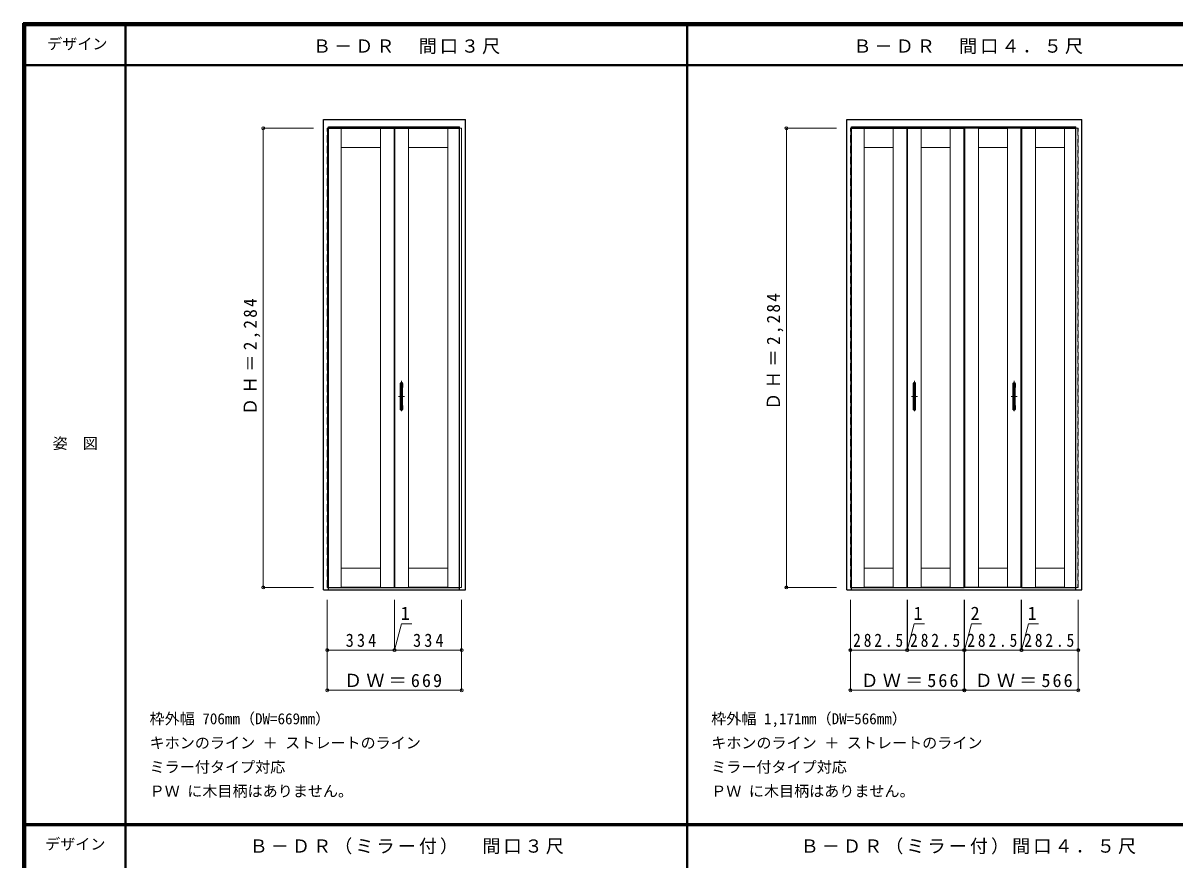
# Model space of a CAD drawing. Units: millimetres, scale not verified. Extents: x -6000 to 5700, y -4307 to 4175.
# Drawn here: x -6000 to -267, y 12 to 4175 of the extents above; entities that cross this region are included whole.
import ezdxf
from ezdxf.enums import TextEntityAlignment as Align

# ---------------------------------------------------------------- set-up
doc = ezdxf.new("R2010")
doc.units = ezdxf.units.MM
doc.header["$LTSCALE"] = 30
doc.header["$PDMODE"] = 32
doc.header["$PDSIZE"] = 15
doc.linetypes.add('CHAIN1', pattern=[8, 5, -1, 1, -1])
doc.linetypes.add('DASHED1', pattern=[1.8, 1.2, -0.6])
for name, color, linetype, lineweight in [('0-1_通り芯', 4, 'CHAIN1', 9), ('0-2_扉', 3, 'Continuous', 25), ('0-3_仕上げ', 7, 'Continuous', 18), ('0-4_枠', 3, 'Continuous', 25), ('0-7_取手', 7, 'Continuous', 18), ('0-B_寸法', 7, 'Continuous', 9), ('F-1_枠', 6, 'Continuous', 40), ('F-A_文字', 7, 'Continuous', 18)]:
    doc.layers.add(name, color=color, linetype=linetype, lineweight=lineweight)
doc.layers.add('0-8', color=7, linetype='Continuous')
doc.layers.add('0-A_文字', color=7, linetype='Continuous')
doc.styles.add('ＭＳ ゴシック', font='')
doc.styles.get('ＭＳ ゴシック').set_extended_font_data('MS Gothic')

msp = doc.modelspace()

# ---------------------------------------------------------------- linework, layer by layer
at = {"layer": '0-1_通り芯'}
for p, q in [((-4116, 2394.5), (-4116, 2240.5)), ((-1563.77, 2394.5), (-1563.77, 2240.5)), ((-1066.77, 2394.5), (-1066.77, 2240.5)), ((-4101, 2317.5), (-4131, 2317.5)), ((-1548.77, 2317.5), (-1578.77, 2317.5)), ((-1081.77, 2317.5), (-1051.77, 2317.5))]:
    msp.add_line(p, q, dxfattribs=at)
at = {"layer": '0-2_扉', "color": 4, "linetype": 'DASHED1', "lineweight": 9}
for p, q in [((-4486, 1367.5), (-4486, 3651.5)), ((-4480.5, 3651.5), (-4486, 3651.5)), ((-3828.5, 3651.5), (-3817, 3651.5)), ((-3817, 1367.5), (-3817, 3651.5)), ((-1882.27, 1367.5), (-1882.27, 3651.5)), ((-1876.77, 3651.5), (-1882.27, 3651.5)), ((-759.77, 3651.5), (-748.27, 3651.5)), ((-748.27, 1367.5), (-748.27, 3651.5)), ((-4480.5, 1367.5), (-4486, 1367.5)), ((-3828.5, 1367.5), (-3817, 1367.5)), ((-1876.77, 1367.5), (-1882.27, 1367.5)), ((-759.77, 1367.5), (-748.27, 1367.5))]:
    msp.add_line(p, q, dxfattribs=at)
at = {"layer": '0-2_扉'}
for p, q in [((-4480.5, 3651.5), (-4152, 3651.5)), ((-4152, 1367.5), (-4152, 3651.5)), ((-4151, 1367.5), (-4151, 3651.5)), ((-4151, 3651.5), (-3828.5, 3651.5)), ((-1876.77, 3651.5), (-1599.77, 3651.5)), ((-1599.77, 1367.5), (-1599.77, 3651.5)), ((-1598.77, 3651.5), (-1316.27, 3651.5)), ((-1598.77, 1367.5), (-1598.77, 3651.5)), ((-1316.27, 1367.5), (-1316.27, 3651.5)), ((-1031.77, 3651.5), (-1314.27, 3651.5)), ((-1031.77, 1367.5), (-1031.77, 3651.5)), ((-1030.77, 1367.5), (-1030.77, 3651.5)), ((-1030.77, 3651.5), (-759.77, 3651.5)), ((-4480.5, 1367.5), (-4152, 1367.5)), ((-4151, 1367.5), (-3828.5, 1367.5)), ((-1876.77, 1367.5), (-1599.77, 1367.5)), ((-1598.77, 1367.5), (-1316.27, 1367.5)), ((-1030.77, 1367.5), (-759.77, 1367.5))]:
    msp.add_line(p, q, dxfattribs=at)
msp.add_lwpolyline([(-1031.77, 1367.5), (-1314.27, 1367.5), (-1314.27, 3651.5)], dxfattribs=at)
at = {"layer": '0-3_仕上げ', "linetype": 'DASHED1'}
for p, q in [((-4484.59, 3651.5), (-4484.59, 1367.5)), ((-3818.41, 3651.5), (-3818.41, 1367.5)), ((-1880.86, 3651.5), (-1880.86, 1367.5)), ((-749.69, 3651.5), (-749.69, 1367.5))]:
    msp.add_line(p, q, dxfattribs=at)
at = {"layer": '0-3_仕上げ'}
for p, q in [((-4417, 3651.5), (-4417, 1367.5)), ((-4417, 3650.09), (-4221, 3650.09)), ((-4221, 1367.5), (-4221, 3651.5)), ((-4153.41, 3651.5), (-4153.41, 1367.5)), ((-4149.59, 3651.5), (-4149.59, 1367.5)), ((-4082, 3651.5), (-4082, 1367.5)), ((-4082, 3650.09), (-3886, 3650.09)), ((-3886, 1367.5), (-3886, 3651.5)), ((-1813.27, 3651.5), (-1813.27, 1367.5)), ((-1813.27, 3650.09), (-1668.77, 3650.09)), ((-1668.77, 1367.5), (-1668.77, 3651.5)), ((-1601.19, 3651.5), (-1601.19, 1367.5)), ((-1597.36, 3651.5), (-1597.36, 1367.5)), ((-1529.77, 3651.5), (-1529.77, 1367.5)), ((-1529.77, 3650.09), (-1385.27, 3650.09)), ((-1385.27, 1367.5), (-1385.27, 3651.5)), ((-1317.69, 3651.5), (-1317.69, 1367.5)), ((-1312.86, 3651.5), (-1312.86, 1367.5)), ((-1245.27, 3651.5), (-1245.27, 1367.5)), ((-1245.27, 3650.09), (-1100.77, 3650.09)), ((-1100.77, 1367.5), (-1100.77, 3651.5)), ((-1033.19, 3651.5), (-1033.19, 1367.5)), ((-1029.36, 3651.5), (-1029.36, 1367.5)), ((-961.77, 3651.5), (-961.77, 1367.5)), ((-961.77, 3650.09), (-817.27, 3650.09)), ((-817.27, 1367.5), (-817.27, 3651.5)), ((-4221, 3555.5), (-4417, 3555.5)), ((-3886, 3555.5), (-4082, 3555.5)), ((-1668.77, 3555.5), (-1813.27, 3555.5)), ((-1385.27, 3555.5), (-1529.77, 3555.5)), ((-1100.77, 3555.5), (-1245.27, 3555.5)), ((-817.27, 3555.5), (-961.77, 3555.5)), ((-4417, 1463.5), (-4221, 1463.5)), ((-4082, 1463.5), (-3886, 1463.5)), ((-1813.27, 1463.5), (-1668.77, 1463.5)), ((-1529.77, 1463.5), (-1385.27, 1463.5)), ((-1245.27, 1463.5), (-1100.77, 1463.5)), ((-961.77, 1463.5), (-817.27, 1463.5)), ((-4417, 1368.91), (-4221, 1368.91)), ((-4082, 1368.91), (-3886, 1368.91)), ((-1813.27, 1368.91), (-1668.77, 1368.91)), ((-1529.77, 1368.91), (-1385.27, 1368.91)), ((-1245.27, 1368.91), (-1100.77, 1368.91)), ((-961.77, 1368.91), (-817.27, 1368.91))]:
    msp.add_line(p, q, dxfattribs=at)
at = {"layer": '0-4_枠'}
for p, q in [((-4504.5, 1356), (-4504.5, 3695)), ((-4504.5, 3695), (-3798.5, 3695)), ((-3798.5, 1356), (-3798.5, 3695)), ((-1900.77, 1356), (-1900.77, 3695)), ((-1900.77, 3695), (-729.77, 3695)), ((-729.77, 1356), (-729.77, 3695)), ((-4480.5, 1356), (-4480.5, 3659)), ((-4480.5, 3659), (-3828.5, 3659)), ((-3828.5, 1356), (-3828.5, 3659)), ((-1876.77, 1356), (-1876.77, 3659)), ((-1876.77, 3659), (-759.77, 3659)), ((-759.77, 1356), (-759.77, 3659)), ((-4504.5, 1356), (-3798.5, 1356)), ((-1900.77, 1356), (-729.77, 1356))]:
    msp.add_line(p, q, dxfattribs=at)
at = {"layer": '0-7_取手'}
for p, q in [((-4122, 2363.5), (-4122, 2381.5)), ((-4110, 2363.5), (-4110, 2381.5)), ((-1569.77, 2363.5), (-1569.77, 2381.5)), ((-1557.77, 2363.5), (-1557.77, 2381.5)), ((-1072.77, 2363.5), (-1072.77, 2381.5)), ((-1060.77, 2363.5), (-1060.77, 2381.5)), ((-4122, 2253.5), (-4122, 2271.5)), ((-4110, 2253.5), (-4110, 2271.5)), ((-1569.77, 2253.5), (-1569.77, 2271.5)), ((-1557.77, 2253.5), (-1557.77, 2271.5)), ((-1072.77, 2253.5), (-1072.77, 2271.5)), ((-1060.77, 2253.5), (-1060.77, 2271.5))]:
    msp.add_line(p, q, dxfattribs=at)
at = {"layer": '0-7_取手', "color": 3, "lineweight": 25}
for p, q in [((-4121, 2251.5), (-4121, 2383.5)), ((-4112, 2384.5), (-4120, 2384.5)), ((-4111, 2251.5), (-4111, 2383.5)), ((-1568.77, 2251.5), (-1568.77, 2383.5)), ((-1559.77, 2384.5), (-1567.77, 2384.5)), ((-1558.77, 2251.5), (-1558.77, 2383.5)), ((-1071.77, 2251.5), (-1071.77, 2383.5)), ((-1070.77, 2384.5), (-1062.77, 2384.5)), ((-1061.77, 2251.5), (-1061.77, 2383.5)), ((-4120, 2250.5), (-4112, 2250.5)), ((-1567.77, 2250.5), (-1559.77, 2250.5)), ((-1062.77, 2250.5), (-1070.77, 2250.5))]:
    msp.add_line(p, q, dxfattribs=at)
at = {"layer": '0-7_取手'}
for centre, start, end in [((-4121, 2381.5), 90, 180), ((-4121, 2363.5), 180, 270), ((-4111, 2381.5), 0, 90), ((-4111, 2363.5), 270, 0), ((-1568.77, 2381.5), 90, 180), ((-1568.77, 2363.5), 180, 270), ((-1558.77, 2381.5), 0, 90), ((-1558.77, 2363.5), 270, 0), ((-1071.77, 2381.5), 90, 180), ((-1071.77, 2363.5), 180, 270), ((-1061.77, 2381.5), 0, 90), ((-1061.77, 2363.5), 270, 0), ((-4121, 2271.5), 90, 180), ((-4121, 2253.5), 180, 270), ((-4111, 2271.5), 0, 90), ((-4111, 2253.5), 270, 0), ((-1568.77, 2271.5), 90, 180), ((-1568.77, 2253.5), 180, 270), ((-1558.77, 2271.5), 0, 90), ((-1558.77, 2253.5), 270, 0), ((-1071.77, 2271.5), 90, 180), ((-1071.77, 2253.5), 180, 270), ((-1061.77, 2271.5), 0, 90), ((-1061.77, 2253.5), 270, 0)]:
    msp.add_arc(centre, 1, start, end, dxfattribs=at)
at = {"layer": '0-7_取手', "color": 3, "lineweight": 25}
for centre, start, end in [((-4120, 2383.5), 90, 180), ((-4112, 2383.5), 0, 90), ((-1567.77, 2383.5), 90, 180), ((-1559.77, 2383.5), 0, 90), ((-1070.77, 2383.5), 90, 180), ((-1062.77, 2383.5), 0, 90), ((-4120, 2251.5), 180, 270), ((-4112, 2251.5), 270, 0), ((-1567.77, 2251.5), 180, 270), ((-1559.77, 2251.5), 270, 0), ((-1070.77, 2251.5), 180, 270), ((-1062.77, 2251.5), 270, 0)]:
    msp.add_arc(centre, 1, start, end, dxfattribs=at)
at = {"layer": '0-B_寸法', "color": 4}
for p, q in [((-4804.5, 3651.5), (-4554.5, 3651.5)), ((-4804.5, 3651.5), (-4804.5, 1367.5)), ((-2200.77, 3651.5), (-2200.77, 1367.5)), ((-2200.77, 3651.5), (-1950.77, 3651.5)), ((-4804.5, 1367.5), (-4554.5, 1367.5)), ((-2200.77, 1367.5), (-1950.77, 1367.5)), ((-4486, 856), (-4486, 1306)), ((-4152, 1056), (-4152, 1306)), ((-3817, 856), (-3817, 1306)), ((-1882.27, 856), (-1882.27, 1306)), ((-1599.77, 1056), (-1599.77, 1306)), ((-1316.27, 856), (-1316.27, 1306)), ((-1314.27, 856), (-1314.27, 1306)), ((-1031.77, 1056), (-1031.77, 1306)), ((-748.27, 856), (-748.27, 1306)), ((-1315.27, 1056), (-1280.32, 1186.43)), ((-1280.32, 1186.43), (-1229.54, 1186.43)), ((-4486, 1056), (-4152, 1056)), ((-4151, 1056), (-3817, 1056)), ((-1882.27, 1056), (-1599.77, 1056)), ((-1598.77, 1056), (-1316.27, 1056)), ((-1316.27, 1056), (-1314.27, 1056)), ((-1314.27, 1056), (-1031.77, 1056)), ((-1030.77, 1056), (-748.27, 1056)), ((-4486, 856), (-3817, 856)), ((-1882.27, 856), (-1316.27, 856)), ((-1314.27, 856), (-748.27, 856))]:
    msp.add_line(p, q, dxfattribs=at)
for points in [[(-4152, 1056), (-4151, 1056), (-4151, 1306)], [(-1599.77, 1056), (-1598.77, 1056), (-1598.77, 1306)], [(-1031.77, 1056), (-1030.77, 1056), (-1030.77, 1306)], [(-4151.5, 1056), (-4116.55, 1186.43), (-4065.77, 1186.43)], [(-1599.27, 1056), (-1564.32, 1186.43), (-1513.54, 1186.43)], [(-1031.27, 1056), (-996.32, 1186.43), (-945.54, 1186.43)]]:
    msp.add_lwpolyline(points, dxfattribs=at)
at = {"layer": '0-B_寸法'}
for p in [(-4804.5, 3651.5), (-2200.77, 3651.5), (-4804.5, 1367.5), (-2200.77, 1367.5), (-4486, 1056), (-4152, 1056), (-4151, 1056), (-3817, 1056), (-1882.27, 1056), (-1599.77, 1056), (-1598.77, 1056), (-1316.27, 1056), (-1314.27, 1056), (-1031.77, 1056), (-1030.77, 1056), (-748.27, 1056), (-4486, 856), (-3817, 856), (-1882.27, 856), (-1316.27, 856), (-1314.27, 856), (-748.27, 856)]:
    msp.add_point(p, dxfattribs=at)
at = {"layer": 'F-1_枠'}
for p, q in [((-6000, 4175), (5700, 4175)), ((-6000, 4175), (-6000, -4205)), ((-6000, 4170), (5700, 4170)), ((-6000, 4165), (5700, 4165)), ((-5995, 4175), (-5995, -4205)), ((-5990, 4175), (-5990, -4205)), ((-5490, 4175), (-5490, -3790)), ((-2695, -3790), (-2695, 4175)), ((-6000, 3965), (5690, 3965)), ((-5990, 190.5), (5690, 190.5)), ((-5990, 187.5), (5690, 187.5)), ((-5990, 184.5), (5690, 184.5))]:
    msp.add_line(p, q, dxfattribs=at)

# ---------------------------------------------------------------- texts
at = {"layer": '0-8', "style": 'ＭＳ ゴシック'}
for p in [(-5370, 310.5), (-2575, 310.5)]:
    msp.add_text('ＰＷ に木目柄はありません。', height=54.99, dxfattribs=at).set_placement(p, align=Align.BOTTOM_LEFT)
at = {"layer": '0-A_文字', "style": 'ＭＳ ゴシック'}
for s, p in [('枠外幅 706mm（DW=669mm）', (-5370, 670.5)), ('枠外幅 1,171mm（DW=566mm）', (-2575, 670.5)), ('キホンのライン ＋ ストレートのライン', (-5370, 550.5)), ('キホンのライン ＋ ストレートのライン', (-2575, 550.5)), ('ミラー付タイプ対応', (-5370, 430.5)), ('ミラー付タイプ対応', (-2575, 430.5))]:
    msp.add_text(s, height=54.99, dxfattribs=at).set_placement(p, align=Align.BOTTOM_LEFT)
at = {"layer": '0-A_文字', "char_height": 65.98, "attachment_point": 7, "style": 'ＭＳ ゴシック'}
for s, insert in [('\\T1.17;Ｂ－ＤＲ\u3000間口３尺', (-4557.5, 4020)), ('\\T1.17;Ｂ－ＤＲ\u3000間口４．５尺', (-1867.5, 4020)), ('\\T1.17;Ｂ－ＤＲ（ミラー付）\u3000間口３尺', (-4872.5, 39.5)), ('\\T1.17;Ｂ－ＤＲ（ミラー付）間口４．５尺', (-2130, 39.5))]:
    msp.add_mtext(s, dxfattribs=dict(at, insert=insert))
at = {"layer": '0-B_寸法', "style": 'ＭＳ ゴシック'}
for s, p in [('1', (-4120.3, 1186.43)), ('1', (-1568.07, 1186.43)), ('2', (-1284.07, 1186.43)), ('1', (-1000.07, 1186.43))]:
    msp.add_text(s, height=65.98, dxfattribs=at).set_placement(p, align=Align.BOTTOM_LEFT)
at = {"layer": '0-B_寸法', "char_height": 65.98, "attachment_point": 7, "rotation": 90, "style": 'ＭＳ ゴシック'}
for insert in [(-2215.77, 2250.5), (-4819.5, 2224.5)]:
    msp.add_mtext('\\T1.26;\\W0.95;ＤＨ＝2,284', dxfattribs=dict(at, insert=insert))
at = {"layer": '0-B_寸法', "char_height": 65.98, "attachment_point": 7, "style": 'ＭＳ ゴシック'}
for s, insert in [('\\T1.38;\\W0.9;334', (-4394, 1071)), ('\\T1.38;\\W0.9;334', (-4059, 1071)), ('\\T1.38;\\W0.85;282.5', (-1868.52, 1071)), ('\\T1.38;\\W0.85;282.5', (-1585.02, 1071)), ('\\T1.38;\\W0.85;282.5', (-1300.52, 1071)), ('\\T1.38;\\W0.85;282.5', (-1017.02, 1071)), ('\\T1.23;ＤＷ＝669', (-4402, 871)), ('\\T1.23;ＤＷ＝566', (-1831.77, 871)), ('\\T1.23;ＤＷ＝566', (-1263.77, 871))]:
    msp.add_mtext(s, dxfattribs=dict(at, insert=insert))
at = {"layer": 'F-A_文字', "style": 'ＭＳ ゴシック'}
for s, p in [('デザイン', (-5880, 4027.5)), ('姿\u3000図', (-5852.5, 2040.25)), ('デザイン', (-5890, 47))]:
    msp.add_text(s, height=54.99, dxfattribs=at).set_placement(p, align=Align.BOTTOM_LEFT)

doc.saveas('drawing.dxf')
